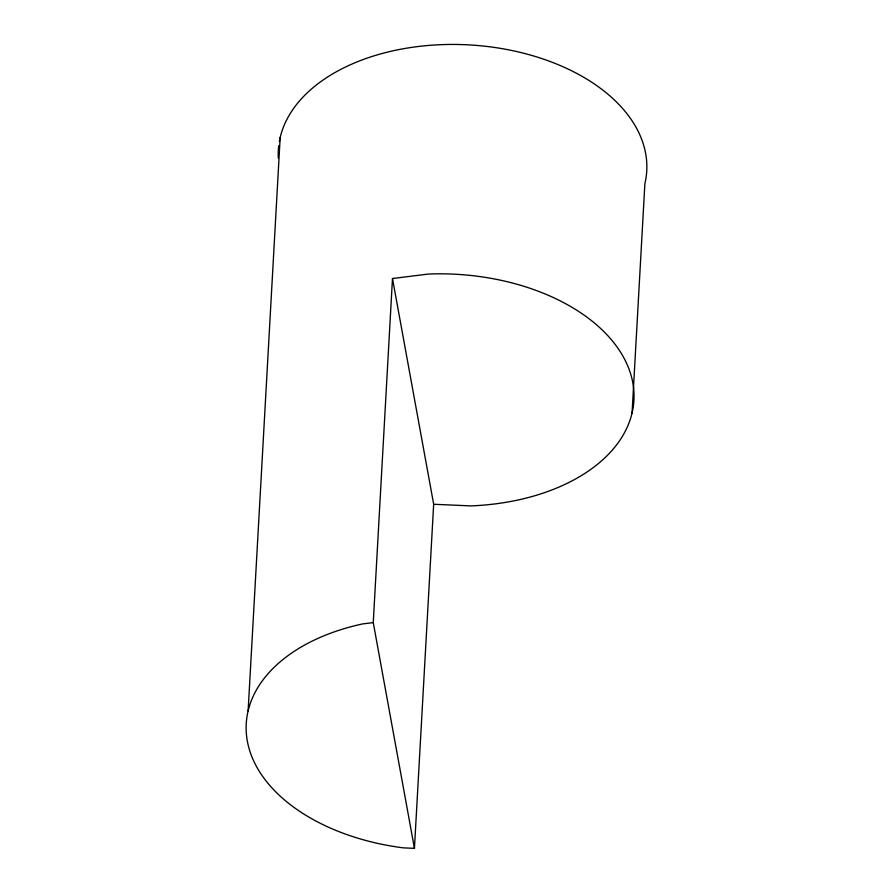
<?xml version="1.0" encoding="UTF-8"?>
<svg xmlns="http://www.w3.org/2000/svg" width="893" height="893" viewBox="0 0 893 893"><rect width="100%" height="100%" fill="white"/><g stroke="black" fill="none" stroke-linecap="round" stroke-linejoin="round"><path stroke-width="1.34" d="M248.12 710.928L280.179 137.444M373.252 622.611L362.647 623.917A184.505 115.867 3.2 0 0 247.35 741.168A184.505 115.867 3.2 0 0 403.502 847.87L414.441 848.35L373.252 622.611L392.485 278.516L428.551 274.039A184.505 115.867 3.2 0 1 632.824 382.851A184.505 115.867 3.2 0 1 470.857 505.896L433.674 504.266L392.485 278.516M414.441 848.35L433.674 504.266M632.065 413.102L644.88 183.701A184.505 115.867 3.2 0 0 486.261 46.369A184.505 115.867 3.2 0 0 279.342 141.496M278.292 158.05A184.505 115.867 3.2 0 1 278.728 145.592"/></g></svg>
